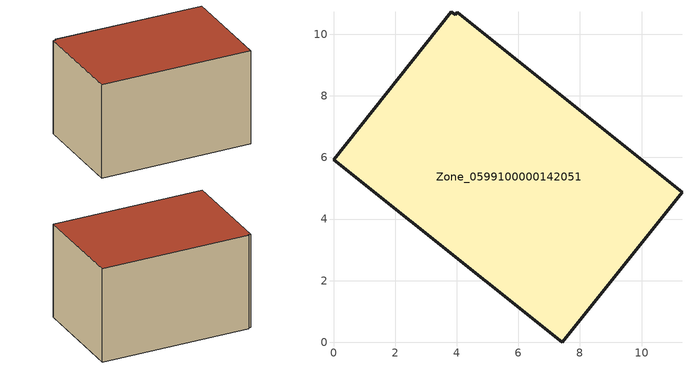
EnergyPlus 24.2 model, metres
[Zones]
Zone_0599100000142051
 floor ground (C_G): 4.01,10.71 11.31,4.88 7.43,0 0,5.92 3.83,10.73 3.95,10.63 z0.54
 wall outside (C_F): 7.43,0 11.31,4.88 4.01,10.71 3.95,10.63 3.83,10.73 0,5.92 7.43,0 z0.54:6.52
 roof outside (C_R): 11.31,4.88 4.01,10.71 3.95,10.63 3.83,10.73 0,5.92 7.43,0 z6.52
[BUILDING]
Pand.0599100000142051: North Axis=0; Terrain=City; Loads Convergence Tolerance Value=0.04; Temperature Convergence Tolerance Value=0.4; Solar Distribution=FullExterior; Maximum Number of Warmup Days=25; Minimum Number of Warmup Days=1
[Site:Location]
Rotterdam.The.Hague.AP_ZH_NLD Design_Conditions: Latitude=51.96; Longitude=4.45; Time Zone=1; Elevation=-4.5
[SITE:GROUNDTEMPERATURE:BUILDINGSURFACE]
18, 18, 18, 18, 18, 18, 18, 18, 18, 18, 18, 18
[MATERIAL] Thermal Absorptance=0.9; Solar Absorptance=0.7; Visible Absorptance=0.7
Name | Roughness | Thickness | Conductivity | Density | Specific Heat
G.TI.1946-1964 | MediumSmooth | 0.15 | 1 | 540 | 1210
F.TI.1946-1964 | Rough | 0.3 | 0.857143 | 1920 | 840
R.TI.1946-1964 | MediumRough | 0.2 | 0.277778 | 1500 | 1000
[CONSTRUCTION]
C_G: G.TI.1946-1964
C_F: F.TI.1946-1964
C_R: R.TI.1946-1964
[ZONE]
Zone_0599100000142051: Type=1; Multiplier=1; Ceiling Height=Autocalculate; Volume=Autocalculate; Floor Area=autocalculate; Part of Total Floor Area=Yes
[ZONEINFILTRATION:DESIGNFLOWRATE]
Infil_Zone_0599100000142051: Zone or ZoneList or Space or SpaceList=Zone_0599100000142051; Schedule=AlwaysOn; Design Flow Rate Calculation Method=Flow/Area; Flow Rate per Floor Area=0.003; Constant Term Coefficient=1; Temperature Term Coefficient=0; Velocity Term Coefficient=0; Velocity Squared Term Coefficient=0
[HVACTEMPLATE:ZONE:IDEALLOADSAIRSYSTEM]
Zone_0599100000142051: Maximum Heating Supply Air Temperature=50; Minimum Cooling Supply Air Temperature=13; Maximum Heating Supply Air Humidity Ratio=0.0156; Minimum Cooling Supply Air Humidity Ratio=0.0077; Heating Limit=NoLimit; Cooling Limit=NoLimit; Dehumidification Control Type=ConstantSensibleHeatRatio; Cooling Sensible Heat Ratio=0.7; Dehumidification Setpoint=60; Humidification Control Type=None; Humidification Setpoint=30; Outdoor Air Method=None; Outdoor Air Flow Rate per Person=0.00944; Outdoor Air Flow Rate per Zone Floor Area=0; Outdoor Air Flow Rate per Zone=0; Demand Controlled Ventilation Type=None; Outdoor Air Economizer Type=NoEconomizer; Heat Recovery Type=None; Sensible Heat Recovery Effectiveness=0.7; Latent Heat Recovery Effectiveness=0.65
[ZONECONTROL:THERMOSTAT]
ThermostatControl_Zone_0599100000142051: Zone or ZoneList=Zone_0599100000142051; Control Type Schedule=DualSetpointControlType; Control 1=Thermostat_Zone_0599100000142051; Temperature Difference Between Cutout And Setpoint=0
[THERMOSTATSETPOINT:DUALSETPOINT]
Thermostat_Zone_0599100000142051: Heating Setpoint Temperature Schedule=HeatingSetpoint_Zone_0599100000142051; Cooling Setpoint Temperature Schedule=CoolingSetpoint_Zone_0599100000142051
[SCHEDULE:COMPACT]
HeatingSetpoint_Zone_0599100000142051: Through: 12/31, For: AllDays, Until: 24:00, 21
CoolingSetpoint_Zone_0599100000142051: Through: 12/31, For: AllDays, Until: 24:00, 24
DualSetpointControlType: Through: 12/31, For: AllDays, Until: 24:00, 4
AlwaysOn: Through: 12/31, For: AllDays, Until: 24:00, 1
